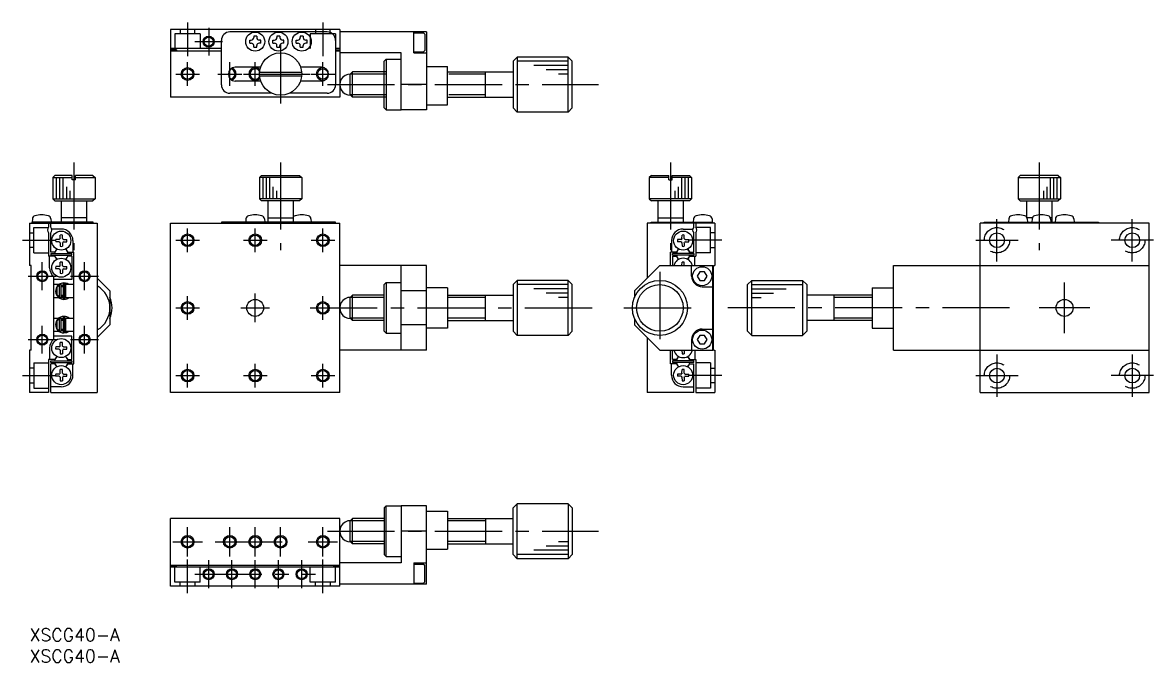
# Model space of a CAD drawing. Extents: x -2 to 266, y -8 to 143.
import ezdxf

# ---------------------------------------------------------------- set-up
doc = ezdxf.new("R2010")
doc.units = 0
doc.header["$LTSCALE"] = 0.5
doc.linetypes.add('CENTER', pattern=[50.8, 31.75, -6.35, 6.35, -6.35])
doc.linetypes.add('DASHED', pattern=[19.05, 12.7, -6.35])
for name, color, linetype in [('MSM_CENTER', 1, 'CENTER'), ('MSM_CONTINUOUS', 7, 'CONTINUOUS'), ('MSM_DASHED', 4, 'DASHED'), ('MSM_NARROW', 5, 'CONTINUOUS'), ('MSM_PART_NUMBER', 7, 'CONTINUOUS')]:
    doc.layers.add(name, color=color, linetype=linetype)
doc.styles.get("Standard").update_dxf_attribs({"font": 'txt.shx', "height": 3, "bigfont": 'bigfont.shx'})

# ---------------------------------------------------------------- blocks, each defined once
blk = doc.blocks.new('*U2')
at = {"layer": 'MSM_PART_NUMBER'}
blk.add_text('XSCG40-A', height=3, dxfattribs=at).set_placement((0, -3))
blk = doc.blocks.new('*U3')
at = {"layer": 'MSM_PART_NUMBER'}
blk.add_text('XSCG40-A', height=3, dxfattribs=at).set_placement((0, -8))

msp = doc.modelspace()

# ---------------------------------------------------------------- linework, layer by layer
at = {"layer": 'MSM_CENTER'}
for p, q in [((37.366081, 143.238888), (37.366081, 135.297516)), ((42.366081, 142.043045), (42.366081, 135.443045)), ((69.366081, 143.238888), (69.366081, 135.297516)), ((39.066081, 138.743045), (45.666081, 138.743045)), ((59.366081, 138.093043), (59.366081, 124.093043)), ((37.366081, 128.293043), (37.366081, 133.893043)), ((47.366081, 128.293043), (47.366081, 133.893043)), ((53.366081, 128.293043), (53.366081, 133.893043)), ((69.366081, 128.293043), (69.366081, 133.893043)), ((34.566081, 131.093043), (40.166081, 131.093043)), ((44.566081, 131.093043), (50.166081, 131.093043)), ((50.566081, 131.093043), (66.366081, 131.093043)), ((66.566081, 131.093043), (72.166081, 131.093043)), ((70.477444, 128.593043), (134.586465, 128.593043)), ((10.500002, 110.169874), (10.500002, 89.438714)), ((59.366081, 110.169874), (59.366081, 89.438714)), ((151.586581, 110.169874), (151.586581, 89.438714)), ((238.807081, 110.169874), (238.807081, 89.438714)), ((228.807081, 86.796523), (228.807081, 96.796523)), ((260.807081, 86.796523), (260.807081, 96.796523)), ((37.366081, 88.996523), (37.366081, 94.596523)), ((53.366081, 88.996523), (53.366081, 94.596523)), ((69.366081, 88.996523), (69.366081, 94.596523)), ((-1.645843, 91.796523), (6.295529, 91.796523)), ((34.566081, 91.796523), (40.166081, 91.796523)), ((50.566081, 91.796523), (56.166081, 91.796523)), ((66.566081, 91.796523), (72.166081, 91.796523)), ((163.732426, 91.796523), (155.791054, 91.796523)), ((223.807081, 91.796523), (233.807081, 91.796523)), ((265.807081, 91.796523), (255.807081, 91.796523)), ((3, 79.996523), (3, 86.596523)), ((13.000002, 79.996523), (13.000002, 86.596523)), ((-0.3, 83.296523), (6.3, 83.296523)), ((9.700002, 83.296523), (16.300002, 83.296523)), ((149.086581, 84.296524), (149.086581, 67.296522)), ((244.807081, 69.796523), (244.807081, 81.796523)), ((37.366081, 72.996523), (37.366081, 78.596523)), ((53.366081, 72.396523), (53.366081, 79.196523)), ((69.366081, 72.996523), (69.366081, 78.596523)), ((34.566081, 75.796523), (40.166081, 75.796523)), ((49.966081, 75.796523), (56.766081, 75.796523)), ((66.366081, 75.796523), (134.586464, 75.796523)), ((140.58658, 75.796523), (157.586582, 75.796523)), ((231.807081, 75.796523), (163.586698, 75.796523)), ((250.807081, 75.796523), (238.807082, 75.796523)), ((3, 64.996523), (3, 71.596523)), ((13.000002, 64.996523), (13.000002, 71.596523)), ((-0.3, 68.296523), (6.3, 68.296523)), ((9.700002, 68.296523), (16.300002, 68.296523)), ((228.807081, 64.796523), (228.807081, 54.796523)), ((260.807081, 64.796523), (260.807081, 54.796523)), ((37.366081, 56.996523), (37.366081, 62.596523)), ((53.366081, 56.996523), (53.366081, 62.596523)), ((69.366081, 56.996523), (69.366081, 62.596523)), ((-1.645843, 59.796523), (6.295529, 59.796523)), ((34.566081, 59.796523), (40.166081, 59.796523)), ((50.566081, 59.796523), (56.166081, 59.796523)), ((66.566081, 59.796523), (72.166081, 59.796523)), ((163.732426, 59.796523), (155.791054, 59.796523)), ((223.807081, 59.796523), (233.807081, 59.796523)), ((265.807081, 59.796523), (255.807081, 59.796523)), ((37.366081, 17.000003), (37.366081, 24.000001)), ((47.366081, 17.000003), (47.366081, 24.000001)), ((53.366081, 17.000003), (53.366081, 24.000001)), ((59.366079, 17.000003), (59.366079, 24.000001)), ((69.366081, 17.000003), (69.366081, 24.000001)), ((70.477444, 23.000002), (134.586465, 23.000002)), ((33.866082, 20.500002), (40.86608, 20.500002)), ((43.866082, 20.500002), (62.866078, 20.500002)), ((65.866082, 20.500002), (72.86608, 20.500002)), ((37.366081, 8.354157), (37.366081, 16.295529)), ((42.366081, 9.55), (42.366081, 16.15)), ((47.86608, 9.55), (47.86608, 16.15)), ((53.366081, 9.55), (53.366081, 16.15)), ((58.866082, 9.55), (58.866082, 16.15)), ((64.366082, 9.55), (64.366082, 16.15)), ((69.366081, 8.354157), (69.366081, 16.295529)), ((39.066081, 12.85), (67.666082, 12.85))]:
    msp.add_line(p, q, dxfattribs=at)
at = {"layer": 'MSM_CONTINUOUS'}
for p, q in [((73.366081, 141.593045), (33.366081, 141.593045)), ((33.366081, 141.593045), (33.366081, 125.593043)), ((70.366081, 141.043045), (47.366081, 141.043045)), ((52.068081, 139.097045), (52.42208, 139.097045)), ((52.068081, 138.389045), (52.068081, 139.097045)), ((53.01208, 140.041044), (53.01208, 139.687046)), ((53.720081, 140.041044), (53.01208, 140.041044)), ((53.720081, 140.041044), (53.720081, 139.687046)), ((54.66408, 139.097045), (54.310081, 139.097045)), ((54.66408, 138.389045), (54.66408, 139.097045)), ((57.568081, 139.097045), (57.92208, 139.097045)), ((57.568081, 138.389045), (57.568081, 139.097045)), ((58.51208, 140.041044), (58.51208, 139.687046)), ((59.220081, 140.041044), (58.51208, 140.041044)), ((59.220081, 140.041044), (59.220081, 139.687046)), ((60.16408, 139.097045), (59.810081, 139.097045)), ((60.16408, 138.389045), (60.16408, 139.097045)), ((63.068081, 139.097045), (63.42208, 139.097045)), ((63.068081, 138.389045), (63.068081, 139.097045)), ((64.01208, 140.041044), (64.01208, 139.687046)), ((64.720081, 140.041044), (64.01208, 140.041044)), ((64.720081, 140.041044), (64.720081, 139.687046)), ((65.66408, 139.097045), (65.310081, 139.097045)), ((65.66408, 138.389045), (65.66408, 139.097045)), ((73.366081, 141.593045), (73.366081, 125.593043)), ((93.86608, 141.093045), (73.366081, 141.093045)), ((90.86608, 136.093045), (90.86608, 141.093045)), ((90.86608, 140.843045), (93.166079, 140.843045)), ((93.46608, 140.543044), (93.166079, 140.843045)), ((93.46608, 140.543044), (93.46608, 136.643045)), ((93.86608, 141.093045), (93.86608, 122.593045)), ((45.366081, 137.093045), (33.366081, 137.093045)), ((34.766081, 136.843045), (33.366081, 136.843045)), ((33.366081, 136.593043), (45.366081, 136.593043)), ((34.766081, 136.843045), (34.766081, 136.593043)), ((45.366081, 128.543045), (45.366081, 139.043045)), ((52.068081, 138.389045), (52.42208, 138.389045)), ((53.01208, 137.445046), (53.01208, 137.799045)), ((53.01208, 137.445046), (53.720081, 137.445046)), ((53.720081, 137.445046), (53.720081, 137.799045)), ((54.66408, 138.389045), (54.310081, 138.389045)), ((57.568081, 138.389045), (57.92208, 138.389045)), ((58.51208, 137.445046), (58.51208, 137.799045)), ((58.51208, 137.445046), (59.220081, 137.445046)), ((59.220081, 137.445046), (59.220081, 137.799045)), ((60.16408, 138.389045), (59.810081, 138.389045)), ((63.068081, 138.389045), (63.42208, 138.389045)), ((64.01208, 137.445046), (64.01208, 137.799045)), ((64.01208, 137.445046), (64.720081, 137.445046)), ((64.720081, 137.445046), (64.720081, 137.799045)), ((65.66408, 138.389045), (65.310081, 138.389045)), ((72.366081, 139.043045), (72.366081, 128.543045)), ((73.366081, 137.093045), (72.366081, 137.093045)), ((72.366081, 136.843045), (73.366081, 136.843045)), ((72.366081, 136.593043), (73.366081, 136.593043)), ((93.166079, 136.343045), (93.46608, 136.643045)), ((87.86608, 136.093045), (73.366081, 136.093045)), ((83.866079, 134.093043), (84.366079, 134.593043)), ((83.866079, 123.093044), (83.866079, 134.093043)), ((84.366079, 134.593043), (84.366079, 122.593044)), ((84.366079, 134.593043), (87.866079, 134.593043)), ((87.86608, 122.593045), (87.86608, 136.093045)), ((90.86608, 136.343045), (93.166079, 136.343045)), ((90.86608, 136.093045), (93.86608, 136.093045)), ((114.366079, 134.093043), (115.366079, 135.093043)), ((114.366079, 134.093043), (114.366079, 123.093043)), ((127.36608, 135.093043), (115.366079, 135.093043)), ((115.366079, 135.093043), (115.366079, 122.093043)), ((127.36608, 122.093043), (127.36608, 135.093043)), ((128.36608, 134.093043), (127.36608, 135.093043)), ((128.36608, 123.093043), (128.36608, 134.093043)), ((54.628994, 132.693045), (48.666081, 132.693045)), ((54.382107, 131.493043), (64.350055, 131.493043)), ((69.066081, 132.693045), (64.103168, 132.693045)), ((76.407578, 131.593044), (75.866078, 131.051544)), ((76.407578, 125.593044), (76.407578, 131.593044)), ((84.166078, 131.593044), (76.407578, 131.593044)), ((93.86608, 132.843043), (98.866079, 132.843043)), ((98.866079, 123.843043), (98.866079, 132.843043)), ((98.866079, 131.593043), (114.366079, 131.593043)), ((107.866079, 125.593043), (107.866079, 131.593043)), ((54.663953, 129.393045), (48.666081, 129.393045)), ((54.382107, 130.693042), (64.350055, 130.693042)), ((69.066081, 129.393045), (64.068209, 129.393045)), ((75.866078, 126.134544), (75.866078, 131.051544)), ((93.86608, 128.593045), (87.86608, 128.593045)), ((57.293037, 126.543045), (47.366081, 126.543045)), ((70.366081, 126.543045), (61.439125, 126.543045)), ((75.866078, 126.134544), (76.407578, 125.593044)), ((73.366081, 125.593043), (33.366081, 125.593043)), ((84.166078, 125.593044), (76.407578, 125.593044)), ((83.866079, 123.093044), (84.366079, 122.593044)), ((93.86608, 123.843043), (98.866079, 123.843043)), ((98.866079, 125.593043), (114.366079, 125.593043)), ((114.366079, 123.093043), (115.366079, 122.093043)), ((128.36608, 123.093043), (127.36608, 122.093043)), ((84.366079, 122.593044), (87.866079, 122.593044)), ((93.86608, 122.593045), (87.86608, 122.593045)), ((127.36608, 122.093043), (115.366079, 122.093043)), ((6.000003, 107.096524), (5.500002, 106.596523)), ((10.100001, 107.096524), (6.000003, 107.096524)), ((10.100001, 106.096524), (10.100001, 107.096524)), ((10.900001, 106.096524), (10.900001, 107.096524)), ((15.000001, 107.096524), (10.900001, 107.096524)), ((15.000001, 107.096524), (15.500001, 106.596523)), ((54.866082, 107.096524), (54.366082, 106.596523)), ((54.866082, 107.096524), (63.86608, 107.096524)), ((63.86608, 107.096524), (64.366081, 106.596523)), ((147.086582, 107.096524), (146.586582, 106.596523)), ((147.086582, 107.096524), (151.186582, 107.096524)), ((151.186582, 106.096524), (151.186582, 107.096524)), ((151.986582, 106.096524), (151.986582, 107.096524)), ((151.986582, 107.096524), (156.08658, 107.096524)), ((156.08658, 107.096524), (156.586581, 106.596523)), ((234.307082, 107.096524), (233.807081, 106.596523)), ((243.30708, 107.096524), (234.307082, 107.096524)), ((243.30708, 107.096524), (243.80708, 106.596523)), ((5.500002, 106.596523), (5.500002, 101.596524)), ((5.500002, 106.596523), (10.100001, 106.596523)), ((10.900001, 106.096524), (10.100001, 106.096524)), ((10.900001, 106.596523), (15.500001, 106.596523)), ((15.500001, 106.596523), (15.500001, 101.596524)), ((54.366082, 106.596523), (54.366082, 101.596524)), ((64.366081, 106.596523), (54.366082, 106.596523)), ((64.366081, 106.596523), (64.366081, 101.596524)), ((146.586582, 106.596523), (146.586582, 101.596524)), ((151.186582, 106.596523), (146.586582, 106.596523)), ((151.186582, 106.096524), (151.986582, 106.096524)), ((156.586581, 106.596523), (151.986582, 106.596523)), ((156.586581, 106.596523), (156.586581, 101.596524)), ((233.807081, 106.596523), (233.807081, 101.596524)), ((233.807081, 106.596523), (243.80708, 106.596523)), ((243.80708, 106.596523), (243.80708, 101.596524)), ((5.500002, 101.596524), (6.000003, 101.096523)), ((5.500002, 101.596524), (15.500001, 101.596524)), ((6.000003, 101.096523), (15.000001, 101.096523)), ((7.500002, 101.096523), (7.500002, 96.096523)), ((13.500002, 101.096523), (13.500002, 96.096523)), ((15.500001, 101.596524), (15.000001, 101.096523)), ((54.366082, 101.596524), (54.866082, 101.096523)), ((64.366081, 101.596524), (54.366082, 101.596524)), ((63.86608, 101.096523), (54.866082, 101.096523)), ((56.366081, 101.096523), (56.366081, 96.096523)), ((62.366081, 101.096523), (62.366081, 96.096523)), ((64.366081, 101.596524), (63.86608, 101.096523)), ((146.586582, 101.596524), (147.086582, 101.096523)), ((156.586581, 101.596524), (146.586582, 101.596524)), ((156.08658, 101.096523), (147.086582, 101.096523)), ((148.586581, 101.096523), (148.586581, 96.096523)), ((154.586581, 101.096523), (154.586581, 96.096523)), ((156.586581, 101.596524), (156.08658, 101.096523)), ((233.807081, 101.596524), (234.307082, 101.096523)), ((233.807081, 101.596524), (243.80708, 101.596524)), ((234.307082, 101.096523), (243.30708, 101.096523)), ((235.807081, 101.096523), (235.807081, 97.31279)), ((241.807081, 101.096523), (241.807081, 96.096523)), ((243.80708, 101.596524), (243.30708, 101.096523)), ((0.668415, 96.878512), (0.6, 96.096523)), ((5.031585, 96.878512), (5.1, 96.096523)), ((13.500002, 97.096523), (7.500002, 97.096523)), ((51.183224, 96.863972), (51.116081, 96.096523)), ((55.547666, 96.878512), (55.616081, 96.096523)), ((56.366081, 97.096523), (62.366081, 97.096523)), ((66.547666, 96.878512), (66.616081, 96.096523)), ((148.586581, 97.096523), (154.586581, 97.096523)), ((157.054998, 96.878512), (156.986583, 96.096523)), ((161.418167, 96.878512), (161.486583, 96.096523)), ((231.625497, 96.878512), (231.557081, 96.096523)), ((237.175988, 97.096523), (235.934663, 97.096523)), ((235.989938, 96.863972), (236.057081, 96.096523)), ((237.125497, 96.878512), (237.057081, 96.096523)), ((241.807081, 97.096523), (241.434663, 97.096523)), ((241.489938, 96.863972), (241.557081, 96.096523)), ((242.625497, 96.878512), (242.557081, 96.096523)), ((246.989938, 96.863972), (247.057081, 96.096523)), ((0, 95.796523), (0, 85.796523)), ((0, 95.796523), (16.000002, 95.796523)), ((0.55, 96.096523), (0.55, 95.796523)), ((15.05, 96.096523), (0.55, 96.096523)), ((4.5, 95.796523), (4.5, 94.85796)), ((5.000002, 94.85796), (5.000002, 95.796523)), ((7.5, 94.446523), (5.218247, 94.446523)), ((15.05, 95.796523), (15.05, 96.096523)), ((16.000002, 95.796523), (16.000002, 55.796523)), ((33.366081, 55.796523), (33.366081, 95.796523)), ((33.366081, 95.796523), (73.366081, 95.796523)), ((72.366081, 96.096523), (45.366081, 96.096523)), ((45.366081, 96.096523), (45.366081, 95.796523)), ((72.366081, 95.796523), (72.366081, 96.096523)), ((73.366081, 55.796523), (73.366081, 95.796523)), ((146.086581, 95.796523), (146.086581, 82.796521)), ((162.086583, 95.796523), (146.086581, 95.796523)), ((147.036583, 95.796523), (147.036583, 96.096523)), ((147.036583, 96.096523), (161.536583, 96.096523)), ((154.586583, 94.446523), (156.868336, 94.446523)), ((157.086581, 94.85796), (157.086581, 95.796523)), ((157.586583, 95.796523), (157.586583, 94.85796)), ((161.536583, 96.096523), (161.536583, 95.796523)), ((162.086583, 95.796523), (162.086583, 85.796523)), ((224.807081, 55.796523), (224.807081, 95.796523)), ((264.807081, 95.796523), (224.807081, 95.796523)), ((225.807081, 96.096523), (252.807081, 96.096523)), ((225.807081, 95.796523), (225.807081, 96.096523)), ((252.807081, 96.096523), (252.807081, 95.796523)), ((264.807081, 55.796523), (264.807081, 95.796523)), ((4.5, 93.535085), (4.5, 87.996523)), ((5.000002, 88.996523), (5.000002, 93.535085)), ((7.000675, 91.970931), (6.175273, 91.956524)), ((7.000675, 91.422116), (6.175273, 91.436524)), ((7.000675, 91.970931), (7.165621, 92.04437)), ((7.000675, 91.422116), (7.165621, 91.348677)), ((7.225288, 92.178383), (7.165621, 92.04437)), ((7.225288, 91.214664), (7.165621, 91.348677)), ((7.225288, 92.178383), (7.24, 93.02125)), ((7.225288, 91.214664), (7.24, 90.371797)), ((7.774712, 92.178383), (7.76, 93.02125)), ((7.774712, 91.214664), (7.76, 90.371797)), ((7.774712, 92.178383), (7.834379, 92.04437)), ((7.774712, 91.214664), (7.834379, 91.348677)), ((7.999325, 91.970931), (7.834379, 92.04437)), ((7.999325, 91.422116), (7.834379, 91.348677)), ((7.999325, 91.970931), (8.824726, 91.956524)), ((7.999325, 91.422116), (8.824726, 91.436524)), ((10.25, 91.696523), (10.25, 88.996523)), ((151.836583, 91.696523), (151.836583, 88.996523)), ((154.087258, 91.970931), (153.261857, 91.956524)), ((154.087258, 91.422116), (153.261857, 91.436524)), ((154.087258, 91.970931), (154.252204, 92.04437)), ((154.087258, 91.422116), (154.252204, 91.348677)), ((154.311871, 92.178383), (154.252204, 92.04437)), ((154.311871, 91.214664), (154.252204, 91.348677)), ((154.311871, 92.178383), (154.326583, 93.02125)), ((154.311871, 91.214664), (154.326583, 90.371797)), ((154.861295, 92.178383), (154.846583, 93.02125)), ((154.861295, 91.214664), (154.846583, 90.371797)), ((154.861295, 92.178383), (154.920962, 92.04437)), ((154.861295, 91.214664), (154.920962, 91.348677)), ((155.085908, 91.970931), (154.920962, 92.04437)), ((155.085908, 91.422116), (154.920962, 91.348677)), ((155.085908, 91.970931), (155.911309, 91.956524)), ((155.085908, 91.422116), (155.911309, 91.436524)), ((157.086581, 88.996523), (157.086581, 93.535085)), ((157.586583, 93.535085), (157.586583, 87.996523)), ((5, 88.696523), (5, 88.296523)), ((5, 88.696523), (10, 88.696523)), ((5, 88.296523), (10, 88.296523)), ((5.949929, 88.996523), (5.000002, 88.996523)), ((6.120941, 89.292723), (5.949929, 88.996523)), ((8.87906, 89.292723), (9.050071, 88.996523)), ((9.050071, 88.996523), (10.500002, 88.996523)), ((10, 88.296523), (10, 88.696523)), ((10.500002, 62.596523), (10.500002, 88.996523)), ((153.036512, 88.996523), (151.586581, 88.996523)), ((151.586581, 85.796523), (151.586581, 88.996523)), ((152.086583, 88.296523), (152.086583, 88.696523)), ((157.086583, 88.696523), (152.086583, 88.696523)), ((157.086583, 88.296523), (152.086583, 88.296523)), ((153.207523, 89.292723), (153.036512, 88.996523)), ((155.965642, 89.292723), (156.136654, 88.996523)), ((156.136654, 88.996523), (157.086581, 88.996523)), ((157.086583, 88.696523), (157.086583, 88.296523)), ((0.35, 85.796523), (0, 85.796523)), ((0.35, 65.796523), (0.35, 85.796523)), ((5.94993, 87.996523), (4.5, 87.996523)), ((4.75, 85.296523), (4.75, 87.996523)), ((6.120941, 87.700323), (5.949929, 87.996523)), ((7.000675, 85.570931), (7.165621, 85.644369)), ((7.225288, 85.778383), (7.165621, 85.644369)), ((7.225288, 85.778383), (7.24, 86.62125)), ((7.774712, 85.778383), (7.76, 86.62125)), ((7.774712, 85.778383), (7.834379, 85.644369)), ((7.999325, 85.570931), (7.834379, 85.644369)), ((8.87906, 87.700323), (9.050071, 87.996523)), ((10, 87.996523), (9.050071, 87.996523)), ((10, 87.996523), (10, 82.496523)), ((93.866079, 85.796523), (73.366081, 85.796523)), ((87.866079, 65.796523), (87.866079, 85.796523)), ((93.866079, 65.796523), (93.866079, 85.796523)), ((143.086583, 79.796523), (149.086583, 85.796523)), ((149.086583, 85.796523), (161.586583, 85.796523)), ((152.086583, 87.996523), (153.036512, 87.996523)), ((152.086583, 87.996523), (152.086583, 85.796523)), ((153.207523, 87.700323), (153.036512, 87.996523)), ((154.312187, 85.796523), (154.326583, 86.62125)), ((154.860979, 85.796523), (154.846583, 86.62125)), ((155.965642, 87.700323), (156.136654, 87.996523)), ((156.136653, 87.996523), (157.586583, 87.996523)), ((156.586583, 83.296523), (156.586583, 85.796523)), ((157.336583, 85.796523), (157.336583, 87.996523)), ((161.586583, 65.796523), (161.586583, 85.796523)), ((161.736583, 65.796523), (161.736583, 85.796523)), ((161.736583, 85.796523), (162.086583, 85.796523)), ((204.307083, 85.796523), (264.807081, 85.796523)), ((204.307083, 65.796523), (204.307083, 85.796523)), ((5.7, 68.375585), (5.7, 83.21746)), ((7.000675, 85.570931), (6.175273, 85.556523)), ((7.000675, 85.022116), (6.175273, 85.036523)), ((7.000675, 85.022116), (7.165621, 84.948677)), ((7.225288, 84.814663), (7.165621, 84.948677)), ((7.225288, 84.814663), (7.24, 83.971797)), ((7.774712, 84.814663), (7.76, 83.971797)), ((7.774712, 84.814663), (7.834379, 84.948677)), ((7.999325, 85.022116), (7.834379, 84.948677)), ((7.999325, 85.570931), (8.824726, 85.556523)), ((7.999325, 85.022116), (8.824726, 85.036523)), ((158.509233, 84.296523), (157.931883, 83.296523)), ((157.931883, 83.296523), (158.509233, 82.296523)), ((159.663934, 84.296523), (158.509233, 84.296523)), ((160.241284, 83.296523), (159.663934, 84.296523)), ((159.663934, 82.296523), (160.241284, 83.296523)), ((10, 82.496523), (5.7, 82.496523)), ((6.921567, 81.296523), (5.700002, 81.296523)), ((6.500002, 80.713038), (7.000002, 81.242206)), ((6.500002, 78.880007), (6.500002, 80.713038)), ((7.500002, 81.296523), (7.000002, 81.296523)), ((7.000002, 81.296523), (7.000002, 78.296523)), ((7.49987, 81.176916), (7.906432, 81.28778)), ((7.500002, 78.296523), (7.500002, 81.296523)), ((7.906484, 80.796523), (7.500002, 80.796523)), ((7.700002, 80.796523), (7.700002, 81.246352)), ((7.906484, 81.499601), (7.906484, 77.999601)), ((8.879234, 81.538633), (8.130761, 81.698139)), ((8.335201, 81.545605), (8.303887, 81.531606)), ((8.306483, 80.898713), (8.30681, 80.912668)), ((8.306484, 77.999601), (8.306484, 81.499601)), ((8.500002, 80.796523), (8.306484, 80.796523)), ((8.30681, 80.912668), (8.307845, 80.927363)), ((8.307845, 80.927363), (8.309584, 80.941989)), ((8.309584, 80.941989), (8.312025, 80.956512)), ((8.312025, 80.956512), (8.315162, 80.970899)), ((8.315162, 80.970899), (8.318988, 80.985116)), ((8.318988, 80.985116), (8.323496, 80.99913)), ((8.323496, 80.99913), (8.328674, 81.012908)), ((8.328674, 81.012908), (8.334514, 81.026418)), ((8.334514, 81.026418), (8.341001, 81.039629)), ((8.367336, 81.558092), (8.335201, 81.545605)), ((8.341001, 81.039629), (8.348124, 81.052508)), ((8.348124, 81.052508), (8.355865, 81.065025)), ((8.355865, 81.065025), (8.36421, 81.07715)), ((8.36421, 81.07715), (8.373139, 81.088851)), ((8.400041, 81.568954), (8.367336, 81.558092)), ((8.373139, 81.088851), (8.382635, 81.100101)), ((8.382635, 81.100101), (8.392675, 81.110871)), ((8.392675, 81.110871), (8.403238, 81.121133)), ((8.433235, 81.578165), (8.400041, 81.568954)), ((8.403238, 81.121133), (8.4143, 81.13086)), ((8.4143, 81.13086), (8.425837, 81.140027)), ((8.425837, 81.140027), (8.437821, 81.148608)), ((8.466838, 81.585703), (8.433235, 81.578165)), ((8.437821, 81.148608), (8.450225, 81.156581)), ((8.450225, 81.156581), (8.46302, 81.163922)), ((8.46302, 81.163922), (8.476174, 81.170611)), ((8.500768, 81.591551), (8.466838, 81.585703)), ((8.476174, 81.170611), (8.489656, 81.176628)), ((8.489656, 81.176628), (8.499979, 81.180695)), ((8.500002, 81.296523), (8.500002, 78.296523)), ((10.500002, 81.296523), (8.500002, 81.296523)), ((8.534941, 81.595694), (8.500768, 81.591551)), ((8.569275, 81.598122), (8.534941, 81.595694)), ((8.603686, 81.598829), (8.569275, 81.598122)), ((8.638091, 81.597814), (8.603686, 81.598829)), ((8.672405, 81.595079), (8.638091, 81.597814)), ((8.706546, 81.590629), (8.672405, 81.595079)), ((8.740429, 81.584475), (8.706546, 81.590629)), ((8.773972, 81.576631), (8.740429, 81.584475)), ((8.807092, 81.567116), (8.773972, 81.576631)), ((8.801895, 81.310542), (8.795308, 81.296523)), ((8.808417, 81.324877), (8.801895, 81.310542)), ((8.88039, 81.53636), (8.805971, 81.296507)), ((8.839708, 81.555952), (8.807092, 81.567116)), ((8.814833, 81.339434), (8.808417, 81.324877)), ((8.821102, 81.354121), (8.814833, 81.339434)), ((8.827184, 81.368845), (8.821102, 81.354121)), ((8.833041, 81.383511), (8.827184, 81.368845)), ((8.838634, 81.398027), (8.833041, 81.383511)), ((8.843929, 81.412299), (8.838634, 81.398027)), ((8.870059, 81.543884), (8.839708, 81.555952)), ((8.848891, 81.426236), (8.843929, 81.412299)), ((8.853489, 81.43975), (8.848891, 81.426236)), ((8.857694, 81.452755), (8.853489, 81.43975)), ((8.861478, 81.465167), (8.857694, 81.452755)), ((8.864818, 81.476907), (8.861478, 81.465167)), ((8.867693, 81.487901), (8.864818, 81.476907)), ((8.870083, 81.498079), (8.867693, 81.487901)), ((8.868378, 81.544237), (8.870636, 81.543585)), ((9.291269, 81.296543), (8.869516, 81.542842)), ((8.871974, 81.507375), (8.870083, 81.498079)), ((8.870636, 81.543585), (8.872392, 81.541761)), ((8.873354, 81.515731), (8.871974, 81.507375)), ((8.872392, 81.541761), (8.873634, 81.538777)), ((8.872837, 81.538963), (8.878606, 81.538946)), ((8.874214, 81.523092), (8.873354, 81.515731)), ((8.873634, 81.538777), (8.874354, 81.534652)), ((8.874548, 81.529413), (8.874214, 81.523092)), ((8.874354, 81.534652), (8.874548, 81.529413)), ((8.878606, 81.538946), (8.88039, 81.53636)), ((19, 79.796523), (16.000002, 82.796521)), ((83.866078, 81.296523), (84.366078, 81.796523)), ((83.866078, 70.296524), (83.866078, 81.296523)), ((84.366078, 81.796523), (84.366078, 69.796524)), ((84.366078, 81.796523), (87.866078, 81.796523)), ((98.866078, 80.546523), (93.866079, 80.546523)), ((98.866078, 80.546523), (98.866078, 71.046523)), ((114.366078, 81.296523), (115.366078, 82.296523)), ((114.366078, 81.296523), (114.366078, 70.296523)), ((127.366079, 82.296523), (115.366078, 82.296523)), ((115.366078, 82.296523), (115.366078, 69.296523)), ((127.366079, 69.296523), (127.366079, 82.296523)), ((128.366079, 81.296523), (127.366079, 82.296523)), ((128.366079, 70.296523), (128.366079, 81.296523)), ((158.509233, 82.296523), (159.663934, 82.296523)), ((159.086583, 80.796523), (161.586583, 80.796523)), ((169.807083, 81.296523), (170.807083, 82.296523)), ((169.807083, 70.296523), (169.807083, 81.296523)), ((170.807083, 82.296523), (182.807084, 82.296523)), ((170.807083, 69.296523), (170.807083, 82.296523)), ((183.807084, 81.296523), (182.807084, 82.296523)), ((182.807084, 82.296523), (182.807084, 69.296523)), ((183.807084, 81.296523), (183.807084, 70.296523)), ((199.307084, 80.546523), (199.307084, 71.046523)), ((199.307084, 80.546523), (204.307083, 80.546523)), ((5.700002, 78.296523), (6.808168, 78.296523)), ((7.000002, 78.350839), (6.500002, 78.880007)), ((7.000002, 78.296523), (7.500002, 78.296523)), ((7.906429, 78.211708), (7.499916, 78.321949)), ((7.500002, 78.796523), (7.906484, 78.796523)), ((7.565486, 78.296523), (7.700002, 78.296523)), ((7.700002, 78.296523), (7.700002, 78.796523)), ((8.306533, 78.595164), (8.306483, 78.600488)), ((8.306484, 78.796523), (8.500002, 78.796523)), ((8.307153, 78.580442), (8.306533, 78.595164)), ((8.534821, 78.259017), (8.306543, 78.211394)), ((8.308481, 78.565765), (8.307153, 78.580442)), ((8.310513, 78.551165), (8.308481, 78.565765)), ((8.313248, 78.536677), (8.310513, 78.551165)), ((8.316679, 78.522335), (8.313248, 78.536677)), ((8.320799, 78.508173), (8.316679, 78.522335)), ((8.325601, 78.494223), (8.320799, 78.508173)), ((8.331075, 78.48052), (8.325601, 78.494223)), ((8.337209, 78.467096), (8.331075, 78.48052)), ((8.343992, 78.453983), (8.337209, 78.467096)), ((8.351409, 78.441213), (8.343992, 78.453983)), ((8.359444, 78.428819), (8.351409, 78.441213)), ((8.368081, 78.416832), (8.359444, 78.428819)), ((8.3773, 78.405281), (8.368081, 78.416832)), ((8.387083, 78.394197), (8.3773, 78.405281)), ((8.397406, 78.383608), (8.387083, 78.394197)), ((8.408246, 78.373544), (8.397406, 78.383608)), ((8.419579, 78.36403), (8.408246, 78.373544)), ((8.431378, 78.355094), (8.419579, 78.36403)), ((8.443615, 78.346759), (8.431378, 78.355094)), ((8.45626, 78.339051), (8.443615, 78.346759)), ((8.469282, 78.33199), (8.45626, 78.339051)), ((8.482649, 78.325598), (8.469282, 78.33199)), ((8.496327, 78.319893), (8.482649, 78.325598)), ((8.499979, 78.318506), (8.496327, 78.319893)), ((8.500002, 78.296523), (10.500002, 78.296523)), ((8.647488, 78.296184), (8.534821, 78.259017)), ((8.810656, 77.932837), (8.870059, 77.955317)), ((8.865857, 77.955385), (8.868378, 77.954964)), ((8.868378, 77.954964), (8.86802, 77.955826)), ((8.870059, 77.955317), (8.868378, 77.954964)), ((8.870815, 77.955733), (8.870059, 77.955317)), ((19, 79.796523), (19, 71.796523)), ((76.407577, 78.796523), (75.866077, 78.255023)), ((75.866077, 73.338023), (75.866077, 78.255023)), ((76.407577, 72.796523), (76.407577, 78.796523)), ((83.866078, 78.796523), (76.407577, 78.796523)), ((93.866079, 79.796523), (87.866079, 79.796523)), ((98.866078, 78.796523), (114.366078, 78.796523)), ((107.866078, 72.796523), (107.866078, 78.796523)), ((143.086583, 79.796523), (143.086583, 78.296526)), ((199.307084, 78.796523), (183.807084, 78.796523)), ((190.307084, 72.796523), (190.307084, 78.796523)), ((6.808872, 73.296523), (5.700002, 73.296523)), ((6.500002, 72.713038), (7.000002, 73.242206)), ((6.500002, 70.880007), (6.500002, 72.713038)), ((7.500002, 73.296523), (7.000002, 73.296523)), ((7.000002, 73.296523), (7.000002, 70.296523)), ((7.499811, 73.271052), (7.90648, 73.381345)), ((7.500002, 70.296523), (7.500002, 73.296523)), ((7.906484, 72.796523), (7.500002, 72.796523)), ((7.700002, 73.296523), (7.565827, 73.296523)), ((7.700002, 72.796523), (7.700002, 73.296523)), ((7.906484, 73.593444), (7.906484, 70.093444)), ((8.306483, 72.992557), (8.30681, 73.006512)), ((8.306484, 70.093444), (8.306484, 73.593444)), ((8.500002, 72.796523), (8.306484, 72.796523)), ((8.306576, 73.381647), (8.535097, 73.333948)), ((8.30681, 73.006512), (8.307845, 73.021207)), ((8.307845, 73.021207), (8.309584, 73.035833)), ((8.309584, 73.035833), (8.312025, 73.050356)), ((8.312025, 73.050356), (8.315162, 73.064742)), ((8.315162, 73.064742), (8.318988, 73.078959)), ((8.318988, 73.078959), (8.323496, 73.092973)), ((8.323496, 73.092973), (8.328674, 73.106752)), ((8.328674, 73.106752), (8.334514, 73.120262)), ((8.334514, 73.120262), (8.341001, 73.133473)), ((8.341001, 73.133473), (8.348124, 73.146352)), ((8.348124, 73.146352), (8.355865, 73.158869)), ((8.355865, 73.158869), (8.36421, 73.170993)), ((8.36421, 73.170993), (8.373139, 73.182695)), ((8.373139, 73.182695), (8.382635, 73.193945)), ((8.382635, 73.193945), (8.392675, 73.204715)), ((8.392675, 73.204715), (8.403238, 73.214976)), ((8.403238, 73.214976), (8.4143, 73.224704)), ((8.4143, 73.224704), (8.425837, 73.233871)), ((8.425837, 73.233871), (8.437821, 73.242452)), ((8.437821, 73.242452), (8.450225, 73.250425)), ((8.450225, 73.250425), (8.46302, 73.257766)), ((8.46302, 73.257766), (8.476174, 73.264455)), ((8.476174, 73.264455), (8.489656, 73.270472)), ((8.489656, 73.270472), (8.499979, 73.274539)), ((8.500002, 73.296523), (8.500002, 70.296523)), ((10.500002, 73.296523), (8.500002, 73.296523)), ((8.535097, 73.333948), (8.647767, 73.296756)), ((8.823031, 73.655889), (8.808647, 73.660469)), ((8.870059, 73.637728), (8.822986, 73.655747)), ((8.868378, 73.638081), (8.868001, 73.637174)), ((8.870059, 73.637728), (8.868378, 73.638081)), ((8.870815, 73.637312), (8.870059, 73.637728)), ((75.866077, 73.338023), (76.407577, 72.796523)), ((83.866078, 72.796523), (76.407577, 72.796523)), ((98.866078, 72.796523), (114.366078, 72.796523)), ((143.086583, 73.296519), (143.086583, 71.796523)), ((199.307084, 72.796523), (183.807084, 72.796523)), ((5.700002, 70.296523), (6.921988, 70.296523)), ((7.000002, 70.350839), (6.500002, 70.880007)), ((7.000002, 70.296523), (7.500002, 70.296523)), ((7.906462, 70.305261), (7.499855, 70.416135)), ((7.500002, 70.796523), (7.906484, 70.796523)), ((7.700002, 70.347138), (7.700002, 70.796523)), ((8.132015, 69.894923), (8.815941, 70.028455)), ((8.303838, 70.061462), (8.315909, 70.055843)), ((8.306533, 70.689008), (8.306483, 70.694332)), ((8.306484, 70.796523), (8.500002, 70.796523)), ((8.307153, 70.674286), (8.306533, 70.689008)), ((8.308481, 70.659608), (8.307153, 70.674286)), ((8.310513, 70.645009), (8.308481, 70.659608)), ((8.313248, 70.630521), (8.310513, 70.645009)), ((8.316679, 70.616179), (8.313248, 70.630521)), ((8.315909, 70.055843), (8.347688, 70.042368)), ((8.320799, 70.602017), (8.316679, 70.616179)), ((8.325601, 70.588067), (8.320799, 70.602017)), ((8.331075, 70.574364), (8.325601, 70.588067)), ((8.337209, 70.560939), (8.331075, 70.574364)), ((8.343992, 70.547826), (8.337209, 70.560939)), ((8.351409, 70.535057), (8.343992, 70.547826)), ((8.347688, 70.042368), (8.380083, 70.030504)), ((8.359444, 70.522663), (8.351409, 70.535057)), ((8.368081, 70.510675), (8.359444, 70.522663)), ((8.3773, 70.499125), (8.368081, 70.510675)), ((8.387083, 70.48804), (8.3773, 70.499125)), ((8.380083, 70.030504), (8.413015, 70.020278)), ((8.397406, 70.477452), (8.387083, 70.48804)), ((8.408246, 70.467387), (8.397406, 70.477452)), ((8.419579, 70.457874), (8.408246, 70.467387)), ((8.413015, 70.020278), (8.446401, 70.011716)), ((8.431378, 70.448937), (8.419579, 70.457874)), ((8.443615, 70.440603), (8.431378, 70.448937)), ((8.45626, 70.432894), (8.443615, 70.440603)), ((8.446401, 70.011716), (8.48016, 70.004837)), ((8.469282, 70.425834), (8.45626, 70.432894)), ((8.482649, 70.419442), (8.469282, 70.425834)), ((8.48016, 70.004837), (8.514211, 69.999657)), ((8.496327, 70.413737), (8.482649, 70.419442)), ((8.499979, 70.41235), (8.496327, 70.413737)), ((8.500002, 70.296523), (10.500002, 70.296523)), ((8.514211, 69.999657), (8.548468, 69.996188)), ((8.548468, 69.996188), (8.582849, 69.994438)), ((8.582849, 69.994438), (8.61727, 69.99441)), ((8.61727, 69.99441), (8.651647, 69.996105)), ((8.651647, 69.996105), (8.685897, 69.999517)), ((8.685897, 69.999517), (8.719935, 70.004639)), ((8.719935, 70.004639), (8.75368, 70.011458)), ((8.75368, 70.011458), (8.787048, 70.019957)), ((8.787048, 70.019957), (8.819959, 70.030116)), ((8.801895, 70.282503), (8.795308, 70.296523)), ((8.808417, 70.268168), (8.801895, 70.282503)), ((8.878606, 70.054099), (8.805971, 70.296538)), ((8.814833, 70.253611), (8.808417, 70.268168)), ((8.821102, 70.238924), (8.814833, 70.253611)), ((8.819959, 70.030116), (8.852333, 70.041911)), ((8.827184, 70.2242), (8.821102, 70.238924)), ((8.833041, 70.209534), (8.827184, 70.2242)), ((8.838634, 70.195018), (8.833041, 70.209534)), ((8.843929, 70.180747), (8.838634, 70.195018)), ((8.848891, 70.166809), (8.843929, 70.180747)), ((8.853489, 70.153295), (8.848891, 70.166809)), ((8.852333, 70.041911), (8.870059, 70.049161)), ((8.857694, 70.140291), (8.853489, 70.153295)), ((8.861478, 70.127878), (8.857694, 70.140291)), ((8.864818, 70.116138), (8.861478, 70.127878)), ((8.867693, 70.105144), (8.864818, 70.116138)), ((8.870083, 70.094966), (8.867693, 70.105144)), ((8.868378, 70.048808), (8.870636, 70.04946)), ((8.869516, 70.050203), (9.291178, 70.296432)), ((8.871974, 70.08567), (8.870083, 70.094966)), ((8.870636, 70.04946), (8.872392, 70.051284)), ((8.873354, 70.077314), (8.871974, 70.08567)), ((8.872392, 70.051284), (8.873634, 70.054268)), ((8.872837, 70.054082), (8.878606, 70.054099)), ((8.874214, 70.069953), (8.873354, 70.077314)), ((8.873634, 70.054268), (8.874354, 70.058393)), ((8.874548, 70.063632), (8.874214, 70.069953)), ((8.874354, 70.058393), (8.874548, 70.063632)), ((16.000002, 68.796524), (19, 71.796523)), ((83.866078, 70.296524), (84.366078, 69.796524)), ((84.366078, 69.796524), (87.866078, 69.796524)), ((93.866079, 71.796523), (87.866079, 71.796523)), ((98.866078, 71.046523), (93.866079, 71.046523)), ((114.366078, 70.296523), (115.366078, 69.296523)), ((128.366079, 70.296523), (127.366079, 69.296523)), ((149.086583, 65.796523), (143.086583, 71.796523)), ((159.086583, 70.796523), (161.586583, 70.796523)), ((169.807083, 70.296523), (170.807083, 69.296523)), ((183.807084, 70.296523), (182.807084, 69.296523)), ((199.307084, 71.046523), (204.307083, 71.046523)), ((10, 69.096523), (5.7, 69.096523)), ((7.225288, 66.778382), (7.24, 67.621248)), ((7.774712, 66.778382), (7.76, 67.621248)), ((10, 63.596523), (10, 69.096523)), ((127.366079, 69.296523), (115.366078, 69.296523)), ((146.086581, 68.796524), (146.086581, 55.796523)), ((156.586583, 68.296523), (156.586583, 65.796523)), ((158.509233, 69.296523), (157.931883, 68.296523)), ((157.931883, 68.296523), (158.509233, 67.296523)), ((159.663934, 69.296523), (158.509233, 69.296523)), ((158.509233, 67.296523), (159.663934, 67.296523)), ((160.241284, 68.296523), (159.663934, 69.296523)), ((159.663934, 67.296523), (160.241284, 68.296523)), ((170.807083, 69.296523), (182.807084, 69.296523)), ((0.35, 65.796523), (0, 65.796523)), ((0, 65.796523), (0, 55.796523)), ((4.75, 66.296523), (4.75, 63.596523)), ((7.000675, 66.570929), (6.175273, 66.556522)), ((7.000675, 66.022115), (6.175273, 66.036522)), ((7.000675, 66.570929), (7.165621, 66.644368)), ((7.000675, 66.022115), (7.165621, 65.948676)), ((7.225288, 66.778382), (7.165621, 66.644368)), ((7.225288, 65.814662), (7.165621, 65.948676)), ((7.225288, 65.814662), (7.24, 64.971796)), ((7.774712, 65.814662), (7.76, 64.971796)), ((7.774712, 66.778382), (7.834379, 66.644368)), ((7.774712, 65.814662), (7.834379, 65.948676)), ((7.999325, 66.570929), (7.834379, 66.644368)), ((7.999325, 66.022115), (7.834379, 65.948676)), ((7.999325, 66.570929), (8.824726, 66.556522)), ((7.999325, 66.022115), (8.824726, 66.036522)), ((93.866079, 65.796523), (73.366081, 65.796523)), ((149.086583, 65.796523), (161.586583, 65.796523)), ((151.586581, 62.596523), (151.586581, 65.796523)), ((152.086583, 63.596523), (152.086583, 65.796523)), ((154.312187, 65.796523), (154.326583, 64.971796)), ((154.860979, 65.796523), (154.846583, 64.971796)), ((157.336583, 65.796523), (157.336583, 63.596523)), ((161.736583, 65.796523), (162.086583, 65.796523)), ((162.086583, 65.796523), (162.086583, 55.796523)), ((204.307083, 65.796523), (264.807081, 65.796523)), ((4.5, 63.596523), (4.5, 55.796523)), ((5.94993, 63.596523), (4.5, 63.596523)), ((5, 62.896523), (5, 63.296523)), ((5, 63.296523), (10, 63.296523)), ((5, 62.896523), (10, 62.896523)), ((5.000002, 55.796523), (5.000002, 62.596523)), ((5.949929, 62.596523), (5.000002, 62.596523)), ((6.120941, 63.892723), (5.949929, 63.596522)), ((6.120941, 62.300322), (5.949929, 62.596523)), ((8.87906, 63.892723), (9.050071, 63.596523)), ((9.050071, 62.596523), (8.87906, 62.300322)), ((9.050071, 63.596523), (10, 63.596523)), ((9.050071, 62.596523), (10.500002, 62.596523)), ((10, 63.296523), (10, 62.896523)), ((10.25, 59.896522), (10.25, 62.596522)), ((153.036512, 62.596523), (151.586581, 62.596523)), ((151.836583, 59.896522), (151.836583, 62.596522)), ((153.036512, 63.596523), (152.086583, 63.596523)), ((152.086583, 63.296523), (152.086583, 62.896523)), ((157.086583, 63.296523), (152.086583, 63.296523)), ((157.086583, 62.896523), (152.086583, 62.896523)), ((153.207523, 63.892723), (153.036512, 63.596523)), ((153.036512, 62.596523), (153.207523, 62.300322)), ((155.965642, 63.892723), (156.136654, 63.596522)), ((155.965642, 62.300322), (156.136654, 62.596523)), ((156.136653, 63.596523), (157.586583, 63.596523)), ((156.136654, 62.596523), (157.086581, 62.596523)), ((157.086581, 55.796523), (157.086581, 62.596523)), ((157.086583, 62.896523), (157.086583, 63.296523)), ((157.586583, 63.596523), (157.586583, 55.796523)), ((7.000675, 60.17093), (6.175273, 60.156523)), ((7.000675, 59.622115), (6.175273, 59.636523)), ((7.000675, 60.17093), (7.165621, 60.244369)), ((7.000675, 59.622115), (7.165621, 59.548677)), ((7.225288, 60.378383), (7.165621, 60.244369)), ((7.225288, 59.414663), (7.165621, 59.548677)), ((7.225288, 60.378383), (7.24, 61.221249)), ((7.225288, 59.414663), (7.24, 58.571796)), ((7.774712, 60.378383), (7.76, 61.221249)), ((7.774712, 59.414663), (7.76, 58.571796)), ((7.774712, 60.378383), (7.834379, 60.244369)), ((7.774712, 59.414663), (7.834379, 59.548677)), ((7.999325, 60.17093), (7.834379, 60.244369)), ((7.999325, 59.622115), (7.834379, 59.548677)), ((7.999325, 60.17093), (8.824726, 60.156523)), ((7.999325, 59.622115), (8.824726, 59.636523)), ((154.087258, 60.17093), (153.261857, 60.156523)), ((154.087258, 59.622115), (153.261857, 59.636523)), ((154.087258, 60.17093), (154.252204, 60.244369)), ((154.087258, 59.622115), (154.252204, 59.548677)), ((154.311871, 60.378383), (154.252204, 60.244369)), ((154.311871, 59.414663), (154.252204, 59.548677)), ((154.311871, 60.378383), (154.326583, 61.221249)), ((154.311871, 59.414663), (154.326583, 58.571796)), ((154.861295, 60.378383), (154.846583, 61.221249)), ((154.861295, 59.414663), (154.846583, 58.571796)), ((154.861295, 60.378383), (154.920962, 60.244369)), ((154.861295, 59.414663), (154.920962, 59.548677)), ((155.085908, 60.17093), (154.920962, 60.244369)), ((155.085908, 59.622115), (154.920962, 59.548677)), ((155.085908, 60.17093), (155.911309, 60.156523)), ((155.085908, 59.622115), (155.911309, 59.636523)), ((7.5, 57.146522), (5.000002, 57.146522)), ((154.586583, 57.146522), (157.086581, 57.146522)), ((4.5, 55.796523), (0, 55.796523)), ((5.000002, 55.796523), (16.000002, 55.796523)), ((73.366081, 55.796523), (33.366081, 55.796523)), ((157.086581, 55.796523), (146.086581, 55.796523)), ((157.586583, 55.796523), (162.086583, 55.796523)), ((224.807081, 55.796523), (264.807081, 55.796523)), ((114.366079, 28.500002), (115.366079, 29.500002)), ((127.36608, 29.500002), (115.366079, 29.500002)), ((115.366079, 16.500002), (115.366079, 29.500002)), ((127.36608, 29.500002), (127.36608, 16.500002)), ((128.36608, 28.500002), (127.36608, 29.500002)), ((83.866079, 28.500001), (84.366079, 29.000001)), ((83.866079, 28.500001), (83.866079, 17.500002)), ((84.366079, 17.000002), (84.366079, 29.000001)), ((84.366079, 29.000001), (87.866079, 29.000001)), ((93.86608, 29), (87.86608, 29)), ((87.86608, 29), (87.86608, 15.5)), ((93.86608, 10.5), (93.86608, 29)), ((93.86608, 27.750002), (98.866079, 27.750002)), ((98.866079, 27.750002), (98.866079, 18.750002)), ((114.366079, 17.500002), (114.366079, 28.500002)), ((128.36608, 28.500002), (128.36608, 17.500002)), ((73.366081, 26.000002), (33.366081, 26.000002)), ((33.366081, 10), (33.366081, 26.000002)), ((73.366081, 10), (73.366081, 26.000002)), ((76.407578, 26.000002), (75.866078, 25.458502)), ((75.866078, 20.541502), (75.866078, 25.458502)), ((76.407578, 20.000002), (76.407578, 26.000002)), ((83.866079, 26.000002), (76.407578, 26.000002)), ((98.866079, 26.000002), (114.366079, 26.000002)), ((107.866079, 26.000002), (107.866079, 20.000002)), ((93.86608, 23), (87.86608, 23)), ((75.866078, 20.541502), (76.407578, 20.000002)), ((83.866079, 20.000002), (76.407578, 20.000002)), ((93.86608, 18.750002), (98.866079, 18.750002)), ((98.866079, 20.000002), (114.366079, 20.000002)), ((83.866079, 17.500002), (84.366079, 17.000002)), ((84.366079, 17.000002), (87.866079, 17.000002)), ((114.366079, 17.500002), (115.366079, 16.500002)), ((127.36608, 16.500002), (115.366079, 16.500002)), ((128.36608, 17.500002), (127.36608, 16.500002)), ((33.366081, 15.000002), (73.366081, 15.000002)), ((34.766081, 14.75), (33.366081, 14.75)), ((73.366081, 14.5), (33.366081, 14.5)), ((34.766081, 14.75), (34.766081, 15.000002)), ((71.966081, 14.75), (71.966081, 15.000002)), ((71.966081, 14.75), (73.366081, 14.75)), ((87.86608, 15.5), (73.366081, 15.5)), ((90.86608, 15.5), (93.86608, 15.5)), ((90.86608, 15.5), (90.86608, 10.5)), ((90.86608, 15.25), (93.166079, 15.25)), ((93.166079, 15.25), (93.46608, 14.95)), ((93.46608, 11.050001), (93.46608, 14.95)), ((90.86608, 10.75), (93.166079, 10.75)), ((93.46608, 11.050001), (93.166079, 10.75)), ((73.366081, 10), (33.366081, 10)), ((93.86608, 10.5), (73.366081, 10.5))]:
    msp.add_line(p, q, dxfattribs=at)
for centre, radius in [((42.366081, 138.743045), 1.0565), ((53.366081, 138.743045), 2.25), ((58.866081, 138.743045), 2.25), ((64.366081, 138.743045), 2.25), ((59.366081, 131.093043), 5), ((37.366081, 131.093043), 1.2295), ((69.366081, 131.093043), 1.2295), ((7.5, 91.696523), 2.25), ((154.586583, 91.696523), 2.25), ((37.366081, 91.796523), 1.2295), ((53.366081, 91.796523), 1.2295), ((69.366081, 91.796523), 1.2295), ((228.807081, 91.796523), 1.75), ((260.807081, 91.796523), 1.75), ((7.5, 85.296523), 2.25), ((3, 83.296523), 1.0565), ((13.000002, 83.296523), 1.0565), ((159.086583, 83.296523), 2.25), ((149.086581, 75.796523), 6.5), ((149.086581, 75.796523), 5.5), ((53.366081, 75.796523), 2), ((244.807081, 75.796523), 2), ((37.366081, 75.796523), 1.2295), ((69.366081, 75.796523), 1.2295), ((159.086583, 68.296523), 2.25), ((3, 68.296523), 1.0565), ((7.5, 66.296523), 2.25), ((13.000002, 68.296523), 1.0565), ((7.5, 59.896522), 2.25), ((154.586583, 59.896522), 2.25), ((228.807081, 59.796523), 1.75), ((260.807081, 59.796523), 1.75), ((37.366081, 59.796523), 1.2295), ((53.366081, 59.796523), 1.2295), ((69.366081, 59.796523), 1.2295), ((37.366081, 20.500002), 1.2295), ((47.366081, 20.500002), 1.2295), ((53.366081, 20.500002), 1.2295), ((59.366079, 20.500002), 1.2295), ((69.366081, 20.500002), 1.2295), ((42.366081, 12.85), 1.0565), ((47.86608, 12.85), 1.0565), ((53.366081, 12.85), 1.0565), ((58.866082, 12.85), 1.0565), ((64.366082, 12.85), 1.0565)]:
    msp.add_circle(centre, radius, dxfattribs=at)
for centre, radius, start, end in [((47.366081, 139.043045), 2, 90, 180), ((52.42208, 139.687046), 0.59, 270, 0), ((54.310081, 139.687046), 0.59, 180, 270), ((57.92208, 139.687046), 0.59, 270, 0), ((59.810081, 139.687046), 0.59, 180, 270), ((63.42208, 139.687046), 0.59, 270, 0), ((65.310081, 139.687046), 0.59, 180, 270), ((70.366081, 139.043045), 2, 0, 90), ((52.42208, 137.799045), 0.59, 0, 90), ((54.310081, 137.799045), 0.59, 90, 180), ((57.92208, 137.799045), 0.59, 0, 90), ((59.810081, 137.799045), 0.59, 90, 180), ((63.42208, 137.799045), 0.59, 0, 90), ((65.310081, 137.799045), 0.59, 90, 180), ((48.666081, 131.043045), 1.65, 90, 270), ((47.366081, 131.093043), 1.2295, 276.45721611, 79.1377636), ((53.366081, 131.093043), 1.2295, 32.003161, 327.996839), ((69.066081, 131.043045), 1.65, 270, 90), ((75.866078, 128.593044), 2.499998, 89.05665813, 270.94334187), ((47.366081, 128.543045), 2, 180, 270), ((70.366081, 128.543045), 2, 270, 0), ((1.465371, 96.808788), 0.8, 105.442716, 175), ((2.85, 91.796523), 6, 74.718428, 105.442716), ((4.234629, 96.808788), 0.8, 5, 74.557284), ((52.001085, 96.792419), 0.820985, 105.281572, 175), ((53.366081, 91.796523), 6, 74.557284, 105.281572), ((54.75071, 96.808788), 0.8, 5, 74.557284), ((63.001085, 96.792419), 0.820985, 105.281572, 140.666178), ((64.366081, 91.796523), 6, 74.557284, 105.281572), ((65.75071, 96.808788), 0.8, 5, 74.557284), ((157.851954, 96.808788), 0.8, 105.442716, 175), ((159.236583, 91.796523), 6, 74.557284, 105.281572), ((160.621212, 96.808788), 0.8, 5, 74.557284), ((232.422452, 96.808788), 0.8, 105.442716, 175), ((233.807081, 91.796523), 6, 74.718428, 105.442716), ((235.172077, 96.792419), 0.820985, 5, 74.718428), ((237.922452, 96.808788), 0.8, 105.442716, 175), ((239.307081, 91.796523), 6, 74.718428, 105.442716), ((240.672077, 96.792419), 0.820985, 5, 74.718428), ((243.422452, 96.808788), 0.8, 105.442716, 175), ((244.807081, 91.796523), 6, 74.718428, 105.442716), ((246.172077, 96.792419), 0.820985, 5, 74.718428), ((5.25, 94.196523), 1, 138.590378, 221.409622), ((4.250002, 94.196523), 1, 318.590378, 41.409622), ((7.5, 91.696523), 2.75, 0, 90), ((154.586583, 91.696523), 2.75, 90, 180), ((157.836581, 94.196523), 1, 138.590378, 221.409622), ((156.836583, 94.196523), 1, 318.590378, 41.409622), ((7.5, 91.696524), 1.35, 168.895876, 191.104124), ((7.5, 91.696524), 1.35, 78.895876, 101.104124), ((7.5, 91.696524), 1.35, 348.895876, 11.104124), ((154.586583, 91.696524), 1.35, 168.895876, 191.104124), ((154.586583, 91.696524), 1.35, 78.895876, 101.104124), ((154.586583, 91.696524), 1.35, 348.895876, 11.104124), ((7.5, 88.496523), 1.5875, 130.743108, 172.762401), ((7.5, 88.496523), 1.5875, 187.237599, 229.256877), ((7.615, 88.381523), 1.75, 131.141921, 148.621726), ((7.5, 91.696524), 1.35, 258.895876, 281.104124), ((7.5, 88.496523), 1.5875, 7.237599, 49.256892), ((7.5, 88.496523), 1.5875, 310.743123, 352.762401), ((7.385, 88.381523), 1.75, 31.378274, 48.858079), ((154.586583, 88.496523), 1.5875, 130.743108, 172.762401), ((154.586583, 88.496523), 1.5875, 187.237599, 229.256877), ((154.701583, 88.381523), 1.75, 131.141921, 148.621726), ((154.586583, 91.696524), 1.35, 258.895876, 281.104124), ((154.586583, 88.496523), 1.5875, 7.237599, 49.256892), ((154.586583, 88.496523), 1.5875, 310.743123, 352.762401), ((154.471583, 88.381523), 1.75, 31.378274, 48.858079), ((7.615, 88.611523), 1.75, 211.378274, 228.858079), ((7.5, 85.296523), 1.35, 78.895876, 101.104124), ((7.385, 88.611523), 1.75, 311.141921, 328.621726), ((154.586583, 85.296523), 2.25, 12.839588, 167.160412), ((154.701583, 88.611523), 1.75, 211.378274, 228.858079), ((154.586583, 85.296523), 1.35, 78.895876, 101.104124), ((154.471583, 88.611523), 1.75, 311.141921, 328.621726), ((7.5, 85.296523), 2.75, 180, 229.114807), ((7.5, 85.296523), 1.35, 168.895876, 191.104124), ((7.5, 85.296523), 1.35, 258.895876, 281.104124), ((7.5, 85.296523), 1.35, 348.895876, 11.104124), ((159.086583, 83.296523), 2.5, 180, 270), ((8.106866, 79.749826), 1.948858, 125.773996, 269.15248), ((8.108982, 79.741668), 1.956717, 90.861713, 125.684608), ((8.106484, 81.499601), 0.2, 0, 180), ((13.000002, 75.796523), 6, 300, 60), ((8.106484, 77.999601), 0.2, 180, 0), ((8.104869, 79.753629), 1.952745, 270.80821, 311.737778), ((13.000002, 75.796523), 6.5, 337.380103, 22.619897), ((75.866077, 75.796523), 2.499998, 89.05665813, 270.94334187), ((8.106567, 71.843385), 1.948691, 90.744088, 269.197485), ((8.106484, 73.593444), 0.2, 0, 180), ((8.104876, 71.839442), 1.952722, 48.264476, 89.162579), ((8.106484, 70.093444), 0.2, 180, 0), ((159.086583, 68.296523), 2.5, 90, 180), ((7.5, 66.296523), 2.75, 130.885193, 180), ((7.5, 66.296522), 1.35, 78.895876, 101.104124), ((7.5, 63.096523), 1.5875, 130.743123, 172.762401), ((7.615, 62.981522), 1.75, 131.141921, 148.621726), ((7.5, 66.296522), 1.35, 168.895876, 191.104124), ((7.5, 66.296522), 1.35, 258.895876, 281.104124), ((7.5, 63.096523), 1.5875, 7.237599, 49.256877), ((7.385, 62.981522), 1.75, 31.378274, 48.858079), ((7.5, 66.296522), 1.35, 348.895876, 11.104124), ((154.586583, 66.296523), 2.25, 192.839588, 347.160412), ((154.586583, 63.096523), 1.5875, 130.743123, 172.762401), ((154.701583, 62.981522), 1.75, 131.141921, 148.621726), ((154.586583, 66.296522), 1.35, 258.895876, 281.104124), ((154.586583, 63.096523), 1.5875, 7.237599, 49.256877), ((154.471583, 62.981522), 1.75, 31.378274, 48.858079), ((7.5, 63.096523), 1.5875, 187.237599, 229.256892), ((7.615, 63.211523), 1.75, 211.378274, 228.858079), ((7.5, 63.096523), 1.5875, 310.743108, 352.762401), ((7.385, 63.211523), 1.75, 311.141921, 328.621726), ((154.586583, 63.096523), 1.5875, 187.237599, 229.256892), ((154.701583, 63.211523), 1.75, 211.378274, 228.858079), ((154.586583, 63.096523), 1.5875, 310.743108, 352.762401), ((154.471583, 63.211523), 1.75, 311.141921, 328.621726), ((7.5, 59.896523), 1.35, 168.895876, 191.104124), ((7.5, 59.896523), 1.35, 78.895876, 101.104124), ((7.5, 59.896522), 2.75, 270, 0), ((7.5, 59.896523), 1.35, 348.895876, 11.104124), ((154.586583, 59.896522), 2.75, 180, 270), ((154.586583, 59.896523), 1.35, 168.895876, 191.104124), ((154.586583, 59.896523), 1.35, 78.895876, 101.104124), ((154.586583, 59.896523), 1.35, 348.895876, 11.104124), ((7.5, 59.896523), 1.35, 258.895876, 281.104124), ((154.586583, 59.896523), 1.35, 258.895876, 281.104124), ((75.866078, 23.000002), 2.499998, 89.05665813, 270.94334187)]:
    msp.add_arc(centre, radius, start, end, dxfattribs=at)
at = {"layer": 'MSM_DASHED'}
for p, q in [((40.366081, 140.593045), (34.366081, 140.593045)), ((34.366081, 140.593045), (34.366081, 137.093045)), ((35.616081, 141.593045), (35.616081, 140.593045)), ((39.116081, 140.593045), (39.116081, 141.593045)), ((40.366081, 140.593045), (40.366081, 137.093045)), ((72.366081, 140.593045), (66.366081, 140.593045)), ((66.366081, 140.593045), (66.366081, 137.093045)), ((67.616081, 141.593045), (67.616081, 140.593045)), ((71.116081, 140.593045), (71.116081, 141.593045)), ((72.366081, 140.593045), (72.366081, 137.093045)), ((1, 88.796523), (1, 94.796523)), ((1, 94.796523), (4.45, 94.796523)), ((161.086583, 94.796523), (157.636583, 94.796523)), ((161.086583, 88.796523), (161.086583, 94.796523)), ((0, 93.546523), (1, 93.546523)), ((162.086583, 93.546523), (161.086583, 93.546523)), ((1, 90.046523), (0, 90.046523)), ((1, 88.796523), (4.5, 88.796523)), ((161.086583, 88.796523), (157.586583, 88.796523)), ((161.086583, 90.046523), (162.086583, 90.046523)), ((1, 61.546523), (0, 61.546523)), ((1, 62.796523), (1, 56.796523)), ((1, 62.796523), (4.5, 62.796523)), ((161.086583, 62.796523), (157.586583, 62.796523)), ((161.086583, 62.796523), (161.086583, 56.796523)), ((161.086583, 61.546523), (162.086583, 61.546523)), ((0, 58.046523), (1, 58.046523)), ((1, 56.796523), (4.5, 56.796523)), ((161.086583, 56.796523), (157.586583, 56.796523)), ((162.086583, 58.046523), (161.086583, 58.046523)), ((34.366081, 11), (34.366081, 14.5)), ((40.366081, 11), (40.366081, 14.5)), ((66.366081, 11), (66.366081, 14.5)), ((72.366081, 11), (72.366081, 14.5)), ((40.366081, 11), (34.366081, 11)), ((35.616081, 10), (35.616081, 11)), ((39.116081, 11), (39.116081, 10)), ((72.366081, 11), (66.366081, 11)), ((67.616081, 10), (67.616081, 11)), ((71.116081, 11), (71.116081, 10))]:
    msp.add_line(p, q, dxfattribs=at)
for centre in [(228.807081, 91.796523), (260.807081, 91.796523), (228.807081, 59.796523), (260.807081, 59.796523)]:
    msp.add_circle(centre, 3, dxfattribs=at)
at = {"layer": 'MSM_NARROW'}
for p, q in [((127.36608, 134.093043), (115.366079, 134.093043)), ((127.36608, 133.093043), (119.249886, 133.093043)), ((127.36608, 132.093043), (122.195437, 132.093043)), ((127.36608, 131.093043), (125.131912, 131.093043)), ((84.166078, 131.051544), (75.866078, 131.051544)), ((107.866078, 131.051544), (99.166078, 131.051544)), ((84.166078, 126.134544), (75.866078, 126.134544)), ((107.866078, 126.134544), (99.166078, 126.134544)), ((6.300002, 106.596523), (6.300002, 101.596524)), ((7.100003, 106.596523), (7.100003, 101.596524)), ((7.900002, 106.596523), (7.900002, 101.596524)), ((8.700003, 104.413193), (8.700003, 101.596524)), ((55.166081, 106.596523), (55.166081, 101.596524)), ((55.966082, 106.596523), (55.966082, 101.596524)), ((56.766081, 106.596523), (56.766081, 101.596524)), ((57.566082, 104.413193), (57.566082, 101.596524)), ((153.38658, 104.413193), (153.38658, 101.596524)), ((154.186581, 106.596523), (154.186581, 101.596524)), ((154.98658, 106.596523), (154.98658, 101.596524)), ((155.786581, 106.596523), (155.786581, 101.596524)), ((240.60708, 104.413193), (240.60708, 101.596524)), ((241.407081, 106.596523), (241.407081, 101.596524)), ((242.20708, 106.596523), (242.20708, 101.596524)), ((243.007081, 106.596523), (243.007081, 101.596524)), ((9.500002, 103.504145), (9.500002, 101.596524)), ((58.366081, 103.504145), (58.366081, 101.596524)), ((152.586581, 103.504145), (152.586581, 101.596524)), ((239.807081, 103.504145), (239.807081, 101.596524)), ((127.366079, 81.296523), (115.366078, 81.296523)), ((127.366079, 80.296523), (119.249885, 80.296523)), ((170.807083, 81.296523), (182.807084, 81.296523)), ((170.807083, 80.296523), (178.923277, 80.296523)), ((83.866078, 78.255023), (75.866077, 78.255023)), ((107.866077, 78.255023), (98.866078, 78.255023)), ((127.366079, 79.296523), (122.195436, 79.296523)), ((127.366079, 78.296523), (125.131911, 78.296523)), ((170.807083, 79.296523), (175.977727, 79.296523)), ((170.807083, 78.296523), (173.041252, 78.296523)), ((199.307083, 78.255023), (190.307084, 78.255023)), ((83.866078, 73.338023), (75.866077, 73.338023)), ((107.866077, 73.338023), (98.866078, 73.338023)), ((199.307083, 73.338023), (190.307084, 73.338023)), ((83.866079, 25.458502), (75.866078, 25.458502)), ((107.866078, 25.458502), (98.866079, 25.458502)), ((83.866079, 20.541502), (75.866078, 20.541502)), ((107.866078, 20.541502), (98.866079, 20.541502)), ((127.36608, 19.500002), (122.195437, 19.500002)), ((127.36608, 20.500002), (125.131912, 20.500002)), ((127.36608, 17.500002), (115.366079, 17.500002)), ((127.36608, 18.500002), (119.249886, 18.500002))]:
    msp.add_line(p, q, dxfattribs=at)
for centre, radius in [((42.366081, 138.743045), 1.3), ((37.366081, 131.093043), 1.5), ((37.366081, 91.796523), 1.5), ((53.366081, 91.796523), 1.5), ((69.366081, 91.796523), 1.5), ((3, 83.296523), 1.3), ((13.000002, 83.296523), 1.3), ((37.366081, 75.796523), 1.5), ((69.366081, 75.796523), 1.5), ((3, 68.296523), 1.3), ((13.000002, 68.296523), 1.3), ((37.366081, 59.796523), 1.5), ((53.366081, 59.796523), 1.5), ((69.366081, 59.796523), 1.5), ((37.366081, 20.500002), 1.5), ((47.366081, 20.500002), 1.5), ((53.366081, 20.500002), 1.5), ((59.366079, 20.500002), 1.5), ((69.366081, 20.500002), 1.5), ((42.366081, 12.85), 1.3), ((47.86608, 12.85), 1.3), ((53.366081, 12.85), 1.3), ((58.866082, 12.85), 1.3), ((64.366082, 12.85), 1.3)]:
    msp.add_circle(centre, radius, dxfattribs=at)
for centre, start, end in [((47.366081, 131.093043), 286.01283671, 69.582143), ((53.366081, 131.093043), 42.59881289, 317.40118711), ((69.366081, 131.093043), 74.84951629, 304.07438483)]:
    msp.add_arc(centre, 1.5, start, end, dxfattribs=at)

# ---------------------------------------------------------------- block references
at = {"layer": 'MSM_CONTINUOUS'}
for name in ['*U2', '*U3']:
    msp.add_blockref(name, (0, 0), dxfattribs=at)

doc.saveas('drawing.dxf')
